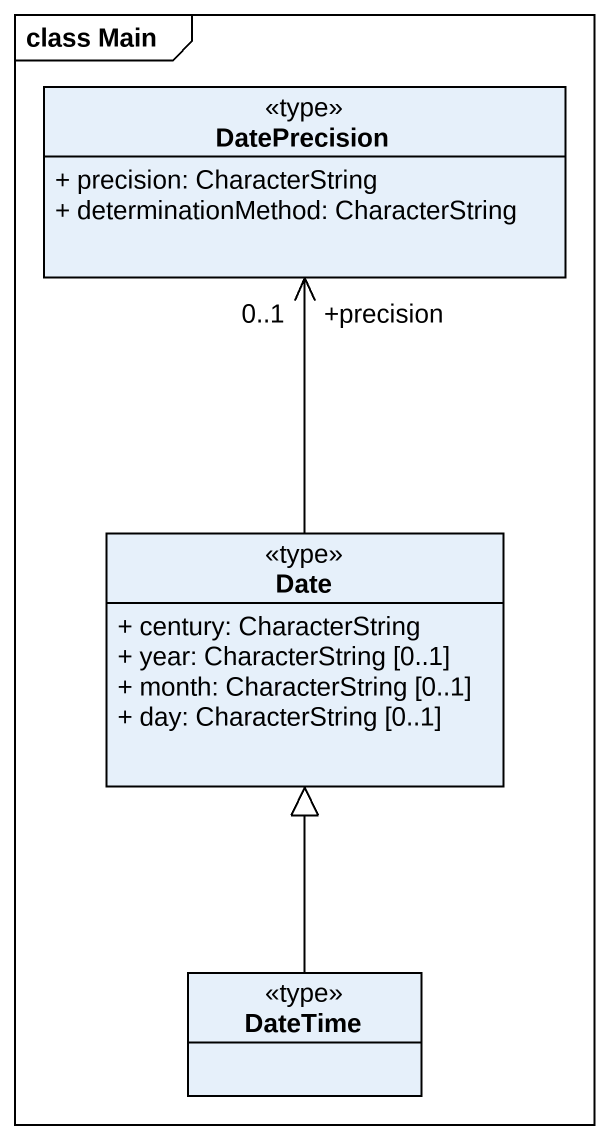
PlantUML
@startuml
mainframe class Main
hide circle
hide empty members
skinparam classAttributeIconSize 0
class DatePrecision <<type>> {
  + precision: CharacterString
  + determinationMethod: CharacterString
}
class Date <<type>> {
  + century: CharacterString
  + year: CharacterString [0..1]
  + month: CharacterString [0..1]
  + day: CharacterString [0..1]
}
class DateTime <<type>>
Date -up-> "+precision\n0..1" DatePrecision
DateTime -up-|> Date
@enduml
